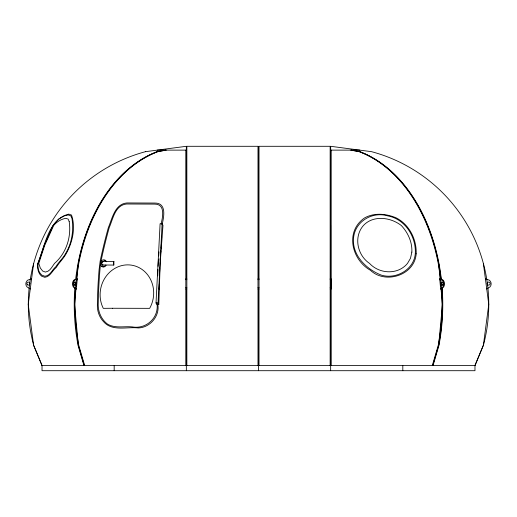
<?xml version="1.0" encoding="UTF-8"?>
<svg xmlns="http://www.w3.org/2000/svg" width="517" height="517" viewBox="0 0 517 517"><rect width="100%" height="100%" fill="white"/><g stroke="black" fill="none" stroke-linecap="round" stroke-linejoin="round"><path stroke-width="0.78" d="M159.688 267.909L159.688 269.389A412.379 405.412 -45 0 1 159.514 277.778M186.85 365.603L186.85 146.298L257.989 146.298L257.989 365.603M258.5 370.702L258.5 345.324M258.5 304.403L258.5 288.997M258.5 278.883L258.5 263.483M258.5 225.347L258.5 151.681M259.011 365.603L259.011 146.298L330.15 146.298L330.143 365.603M330.654 370.702L330.654 288.997M330.654 278.883L330.66 150.124L359.729 150.124M331.164 150.124L331.158 365.603M157.737 275.845L157.95 269.506M158.053 266.333L158.46 259.14M158.809 304.416L160.18 263.192L162.984 225.367L162.112 223.796L160.096 223.764L156.024 303.001L156.793 304.384L158.809 304.416L158.04 303.033L162.112 223.796M158.7 255.921L158.997 251.895M113.772 265.066L113.734 261.563L113.772 265.066L102.78 265.001A1.732 1.364 -77.9 0 1 101.545 263.282A1.732 1.364 -77.9 0 1 103.057 261.563L114.044 261.628M76.038 288.357L74.545 304.403L78.351 345.324L84.29 365.603M76.264 285.946L76.413 284.331M76.775 280.44L78.351 263.483A158.105 111.795 -90 0 1 157.407 151.681M76.335 288.997L77.279 278.883L73.944 280.072A4.524 3.199 -90 0 0 73.304 286.89L75.618 288.997L76.335 288.997L74.028 286.89A4.524 3.199 -90 0 1 74.661 280.072L77.279 278.883M100.531 263.483L99.988 269.325A411.358 323.603 -77.9 0 0 98.256 302.807C97.655 310.891 100.893 318.963 107.342 323.978C114.774 328.612 123.957 326.117 132.19 326.899C146.317 329.549 159.52 317.36 156.884 302.91M432.703 365.603L438.649 345.324L442.455 304.403L441.02 288.997M33.624 263.483L28.235 304.403L33.624 345.324L42.026 365.603L42.026 370.702L474.974 370.702L474.974 365.603L483.376 345.324L488.765 304.403L483.376 263.483M161.104 223.88C162.81 216.875 165.505 203.976 154.557 204.099L126.626 203.995C115.11 205.087 112.984 219.001 109.21 227.648A464.77 341.084 -56 0 0 101.041 260.962L100.66 262.849M162.086 224.591C163.921 216.978 166.842 202.935 154.926 203.058L126.865 202.955C114.806 204.06 112.267 218.381 108.389 227.499A465.927 341.937 -56 0 0 100.201 260.898L99.135 269.286A412.379 324.411 -77.9 0 0 97.396 302.852L97.383 304.403A19.09 15.019 77.9 0 0 103.62 321.736C112.215 331.681 126.943 326.595 138.317 327.946C149.969 327.649 159.979 316.081 157.801 304.403M432.296 365.603L438.242 345.324A158.105 111.795 -90 0 0 359.192 151.681L350.81 150.124M433.02 365.603L438.959 345.324A158.105 111.795 -90 0 0 442.184 288.221M105.526 265.066L105.513 265.098A3.529 2.779 -77.9 0 1 101.216 266.029A3.529 2.779 -77.9 0 1 101.642 260.665A3.529 2.779 -77.9 0 1 105.791 261.602L105.798 261.628M474.91 365.603L483.311 345.324M440.658 288.997L442.966 286.89A4.524 3.199 -90 0 0 442.332 280.072L439.715 278.883L440.658 288.997L441.382 288.997L443.689 286.89A4.524 3.199 90 0 0 443.056 280.072L439.715 278.883M486.736 288.997L490.006 286.89A4.524 4.524 0 0 0 489.108 280.072L485.405 278.883M31.595 278.883L27.892 280.072A4.524 4.524 0 0 0 26.994 286.89L30.264 288.997M165.783 150.124L157.097 151.681A158.105 111.795 90 0 0 75.65 279.322M166.19 150.124L157.808 151.681A158.105 111.795 -90 0 0 78.758 345.324L84.698 365.603M103.93 260.219L105.384 260.219L106.689 261.789M145.419 151.681L186.34 146.298L186.34 278.883M157.271 150.124L186.34 150.124M185.829 278.883L186.85 278.883M257.989 278.883L259.011 278.883M330.143 278.883L331.164 278.883L331.164 288.997L330.143 288.997M75.224 279.387L75.947 279.387M441.053 279.387L441.77 279.387M185.829 279.652L186.85 279.652M257.989 279.652L259.011 279.652M330.143 279.652L331.164 279.652M185.829 287.51L186.85 287.51M257.989 287.51L259.011 287.51M330.143 287.51L331.164 287.51M74.422 288.021L75.139 288.021M441.854 288.021L442.578 288.021M185.829 288.997L186.85 288.997M257.989 288.997L259.011 288.997M42.026 365.603L474.974 365.603M156.024 303.001L158.04 303.033M351.217 150.124L359.903 151.681A158.105 111.795 -90 0 1 441.35 279.322M103.057 261.563L103.361 261.628A1.732 1.364 -77.9 0 0 101.849 263.347A1.732 1.364 -77.9 0 0 103.09 265.066L102.78 265.001M42.09 365.603L33.689 345.324A158.105 158.105 0 0 1 145.484 151.681M83.98 365.603L78.041 345.324A158.105 111.795 90 0 1 74.816 288.221M438.642 263.483L440.226 280.44M440.587 284.331L440.73 285.888M402.814 365.603L402.814 370.702M330.66 151.681L330.66 146.298L371.581 151.681A158.105 158.105 0 0 1 483.376 345.324M330.654 225.347L330.654 278.728M330.654 288.357L330.654 365.603M258.5 146.298L258.5 278.728M258.5 288.357L258.5 365.603M186.34 288.357L186.34 370.702M185.836 150.124L185.836 365.603M114.179 365.603L114.179 370.702M159.275 283.885A412.379 405.412 -45 0 1 158.997 289.223M161.692 236.689A465.927 427.313 -17.6 0 1 161.595 238.964M161.31 244.27A465.927 427.313 -17.6 0 1 161.065 248.07M160.845 251.113A465.927 427.313 -17.6 0 1 160.535 254.913M160.264 257.957A465.927 427.313 -17.6 0 1 160.044 260.245M106.127 265.227A3.529 2.779 -77.9 0 1 101.668 265.958M442.836 285.125A1.532 1.079 -90 0 1 441.615 283.607A1.532 1.079 -90 0 1 442.836 282.088M359.593 151.681A158.105 111.795 -90 0 1 441.13 280.13M441.531 284.169A158.105 111.795 -90 0 1 441.673 285.791M441.867 288.221A158.105 111.795 -90 0 1 438.642 345.324M74.157 282.088A1.532 1.079 90 0 1 75.379 283.607A1.532 1.079 90 0 1 74.157 285.125M37.819 263.483C37.373 268.039 37.799 272.931 41.547 276.117L44.785 277.312C50.459 276.601 52.223 270.572 56.25 267.463C59.093 262.578 63.352 258.784 66.124 253.802C72.58 242.247 75.85 227.745 71.533 215.072L68.819 214.116C48.055 219.105 44.843 246.764 37.819 263.483M38.006 263.483C37.483 267.741 38.478 272.123 41.767 275.102L44.914 276.265C50.44 275.6 52.101 269.745 55.901 266.649C58.744 261.951 63.016 258.371 65.633 253.466C71.96 242.99 73.776 230.459 72.005 218.601L70.861 215.88L68.231 214.949L64.295 215.88L58.77 219.021L53.102 225.347L44.035 245.672L38.006 263.483M69.181 221.509C71.495 236.786 66.46 253.013 54.511 263.392C52.036 266.707 50.091 271.425 45.418 272.071L42.659 271.05L40.339 268.065L38.775 263.392L44.74 245.284L53.639 225.561C56.65 221.812 61.129 219.124 65.872 218.31L68.179 219.124L69.181 221.509M411.855 252.115L410.479 258.293L407.512 263.392C397.935 275.063 379.42 274.113 369.526 263.392C357.363 255.256 353.434 236.954 363.373 225.561C373.184 214.898 390.768 217.192 401.354 225.561C408.01 232.708 412.366 242.221 411.855 252.115M415.313 253.466C414.195 269.506 396.054 279.729 381.249 275.102C366.256 269.17 351.722 255.127 353.576 237.671C355.205 221.366 372.395 211.207 387.776 215.88C404.96 219.001 416.204 236.657 415.313 253.466M416.179 253.802C414.737 275.141 385.443 284.634 370.411 270.268C351.476 259.657 344.929 231.28 364.614 217.903L364.647 217.877C374.405 212.481 386.257 213.657 396.216 217.877L396.261 217.903C409.296 224.611 416.773 239.403 416.179 253.802M112.648 308.261L103.284 308.345A29.068 26.703 -79.1 0 1 127.751 264.866A29.068 26.703 -79.1 0 1 149.665 308.345L112.648 308.261M442.836 284.537A1.532 1.079 -90 0 0 442.119 282.088A1.532 1.079 -90 0 0 440.975 284.195A1.532 1.079 -90 0 0 442.836 284.537M487.667 284.822A1.532 1.532 0 0 0 490.116 283.807A1.532 1.532 0 0 0 488.016 282.192A1.532 1.532 0 0 0 487.667 284.822M27.472 284.822A1.532 1.532 0 0 0 29.915 283.807A1.532 1.532 0 0 0 27.815 282.192A1.532 1.532 0 0 0 27.472 284.822M75.876 284.537A1.532 1.079 -90 0 0 75.159 282.088A1.532 1.079 -90 0 0 74.021 284.195A1.532 1.079 -90 0 0 75.876 284.537"/></g></svg>
